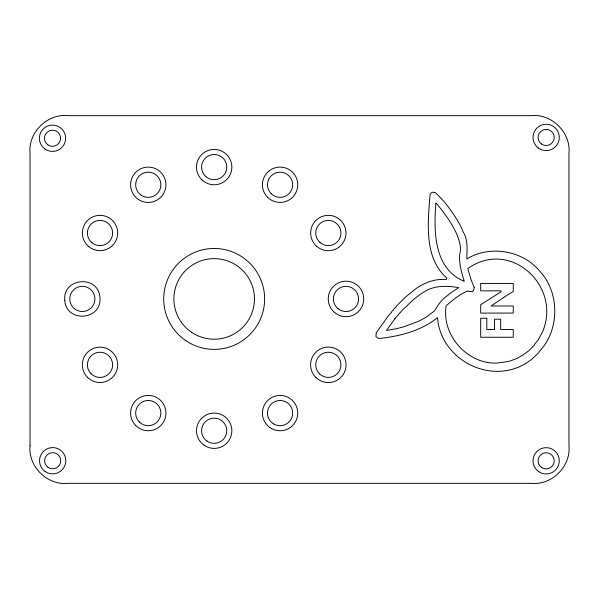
<?xml version="1.0" encoding="UTF-8"?>
<svg xmlns="http://www.w3.org/2000/svg" width="599" height="599" viewBox="0 0 599 599"><rect width="100%" height="100%" fill="white"/><g stroke="black" fill="none" stroke-linecap="round" stroke-linejoin="round"><path stroke-width="0.9" d="M30.047 445.476C27.794 466.224 47.156 485.587 67.904 483.333L531.096 483.333C551.844 485.587 571.206 466.224 568.953 445.476L568.953 153.524C571.206 132.776 551.844 113.413 531.096 115.667L67.904 115.667C47.156 113.413 27.794 132.776 30.047 153.524L30.047 445.476M64.789 300.511C66.429 323.423 102.407 320.18 99.921 297.336C98.273 274.424 62.303 277.674 64.789 300.511M435.885 203.166C433.683 230.87 433.706 268.599 463.926 281.171L464.247 281.171C461.515 272.395 458.916 263.388 459.733 254.096C461.694 247.776 459.366 241.045 457.157 235.078C452.148 223.442 444.428 213.162 436.529 203.488L435.885 203.166M376.254 332.745L375.932 336.616L378.508 338.547C399.293 336.406 421.015 331.067 437.495 317.597C440.849 362.395 496.766 388.437 532.578 358.531L538.703 352.729L539.355 351.441C559.638 330.408 559.945 292.806 539.999 271.504C523.144 250.487 489.997 244.766 466.823 258.933C466.876 250.008 468.351 240.356 463.282 232.18C460.459 224.655 456.004 217.759 451.354 211.222C446.734 204.326 441.328 198.172 435.241 192.534L432.336 192.212L430.082 194.143C428.008 221.263 423.515 258.049 446.839 277.951L446.195 279.561C435.188 278.528 424.444 282.608 415.579 288.905L405.261 297.291L396.239 306.314L396.239 306.958L393.655 309.211L393.655 309.863L391.724 311.473L391.724 312.116L388.496 315.658L376.254 332.745M474.243 287.617L473.592 290.522L472.626 291.488L468.762 291.488L468.119 290.844C459.95 293.899 452.896 300.062 446.195 305.67C441.193 334.991 467.512 364.694 497.447 363.046L508.731 361.429L516.787 358.531L522.59 355.304L528.715 350.797L534.518 344.994L534.518 344.35L538.059 340.157L542.574 331.779C561.929 286.374 510.423 238.155 467.797 268.599L471.016 279.561L474.243 287.617M394.943 318.563L386.565 330.491L397.204 328.552L404.295 326.62L418.154 321.461L425.567 317.597L434.589 310.829L438.782 304.06L443.619 298.579L451.354 292.454L458.767 287.617C447.887 285.85 435.802 285.199 425.889 290.844C418.738 295.045 412.164 300.204 406.549 306.314C402.079 309.735 398.874 314.52 394.943 318.563M503.894 297.291L491 305.992L513.246 305.992L513.246 313.082L480.69 313.082L480.69 304.704L500.996 291.81L500.996 290.844L480.69 290.844L480.69 283.424L513.246 283.424L513.246 291.488L503.894 297.291M486.807 318.241L480.69 318.241L480.69 337.259L513.246 337.259L513.246 329.525L500.674 329.525L500.674 319.207L494.549 319.207L494.549 329.525L486.807 329.525L486.807 318.241M47.987 467.28A8.057 8.057 0 0 0 60.694 461.515A8.057 8.057 0 0 0 49.35 453.383A8.057 8.057 0 0 0 47.987 467.28M320.046 242.498A12.594 12.594 0 0 0 340.681 235.452A12.594 12.594 0 0 0 324.261 221.098A12.594 12.594 0 0 0 320.046 242.498M45.03 471.406A13.141 13.141 0 0 0 65.755 462.009A13.141 13.141 0 0 0 47.254 448.763A13.141 13.141 0 0 0 45.03 471.406M319.581 373.888A12.594 12.594 0 0 0 340.546 367.883A12.594 12.594 0 0 0 324.868 352.729A12.594 12.594 0 0 0 319.581 373.888M316.699 246.324A17.671 17.671 0 0 0 345.668 236.433A17.671 17.671 0 0 0 322.621 216.291A17.671 17.671 0 0 0 316.699 246.324M74.448 308.725A12.594 12.594 0 0 0 94.792 300.878A12.594 12.594 0 0 0 77.825 287.176A12.594 12.594 0 0 0 74.448 308.725M337.971 308.635A12.594 12.594 0 0 0 358.404 301.02A12.594 12.594 0 0 0 341.595 287.131A12.594 12.594 0 0 0 337.971 308.635M273.788 423.987A12.594 12.594 0 0 0 292.671 413.085A12.594 12.594 0 0 0 273.788 402.176A12.594 12.594 0 0 0 273.788 423.987M206.947 441.059A12.594 12.594 0 0 0 226.714 431.842A12.594 12.594 0 0 0 208.856 419.33A12.594 12.594 0 0 0 206.947 441.059M271.182 193.672A12.594 12.594 0 0 0 292.245 188.026A12.594 12.594 0 0 0 276.82 172.602A12.594 12.594 0 0 0 271.182 193.672M205.494 176.226A12.594 12.594 0 0 0 226.415 170.056A12.594 12.594 0 0 0 210.608 155.029A12.594 12.594 0 0 0 205.494 176.226M88.869 246.728A17.671 17.671 0 0 0 117.464 235.811A17.671 17.671 0 0 0 93.706 216.509A17.671 17.671 0 0 0 88.869 246.728M191.575 332.273A40.283 40.283 0 0 0 254.358 301.821A40.283 40.283 0 0 0 196.592 262.676A40.283 40.283 0 0 0 191.575 332.273M135.771 425.582A17.671 17.671 0 0 0 165.331 417.66A17.671 17.671 0 0 0 143.693 396.014A17.671 17.671 0 0 0 135.771 425.582M538.501 148.11A13.141 13.141 0 0 0 559.226 138.713A13.141 13.141 0 0 0 540.732 125.468A13.141 13.141 0 0 0 538.501 148.11M139.357 421.988A12.594 12.594 0 0 0 160.427 416.342A12.594 12.594 0 0 0 145.003 400.918A12.594 12.594 0 0 0 139.357 421.988M541.459 143.985A8.057 8.057 0 0 0 554.172 138.219A8.057 8.057 0 0 0 542.829 130.095A8.057 8.057 0 0 0 541.459 143.985M91.108 373.739A12.594 12.594 0 0 0 112.178 368.093A12.594 12.594 0 0 0 96.753 352.669A12.594 12.594 0 0 0 91.108 373.739M92.074 242.79A12.594 12.594 0 0 0 112.447 235.003A12.594 12.594 0 0 0 95.518 221.256A12.594 12.594 0 0 0 92.074 242.79M538.501 471.488A13.141 13.141 0 0 0 559.226 462.091A13.141 13.141 0 0 0 540.732 448.838A13.141 13.141 0 0 0 538.501 471.488M541.459 467.355A8.057 8.057 0 0 0 554.172 461.597A8.057 8.057 0 0 0 542.829 453.465A8.057 8.057 0 0 0 541.459 467.355M185.877 340.689A50.443 50.443 0 0 0 264.488 302.547A50.443 50.443 0 0 0 192.152 253.534A50.443 50.443 0 0 0 185.877 340.689M87.521 377.333A17.671 17.671 0 0 0 117.082 369.411A17.671 17.671 0 0 0 95.443 347.764A17.671 17.671 0 0 0 87.521 377.333M201.99 179.91A17.671 17.671 0 0 0 231.349 171.254A17.671 17.671 0 0 0 209.171 150.154A17.671 17.671 0 0 0 201.99 179.91M138.272 199.34A17.671 17.671 0 0 0 165.878 186.132A17.671 17.671 0 0 0 140.638 168.828A17.671 17.671 0 0 0 138.272 199.34M141.139 195.154A12.594 12.594 0 0 0 160.817 185.742A12.594 12.594 0 0 0 142.832 173.411A12.594 12.594 0 0 0 141.139 195.154M44.858 148.934A13.141 13.141 0 0 0 65.583 139.537A13.141 13.141 0 0 0 47.081 126.292A13.141 13.141 0 0 0 44.858 148.934M271.25 428.39A17.671 17.671 0 0 0 297.755 413.085A17.671 17.671 0 0 0 271.25 397.781A17.671 17.671 0 0 0 271.25 428.39M47.815 144.808A8.057 8.057 0 0 0 60.529 139.043A8.057 8.057 0 0 0 49.178 130.919A8.057 8.057 0 0 0 47.815 144.808M316.002 377.587A17.738 17.738 0 0 0 345.541 369.134A17.738 17.738 0 0 0 323.445 347.779A17.738 17.738 0 0 0 316.002 377.587M267.588 197.266A17.671 17.671 0 0 0 297.149 189.344A17.671 17.671 0 0 0 275.51 167.698A17.671 17.671 0 0 0 267.588 197.266M334.691 312.603A17.738 17.738 0 0 0 363.481 301.874A17.738 17.738 0 0 0 339.798 282.301A17.738 17.738 0 0 0 334.691 312.603M204.034 445.214A17.671 17.671 0 0 0 231.776 432.291A17.671 17.671 0 0 0 206.707 414.725A17.671 17.671 0 0 0 204.034 445.214"/></g></svg>
